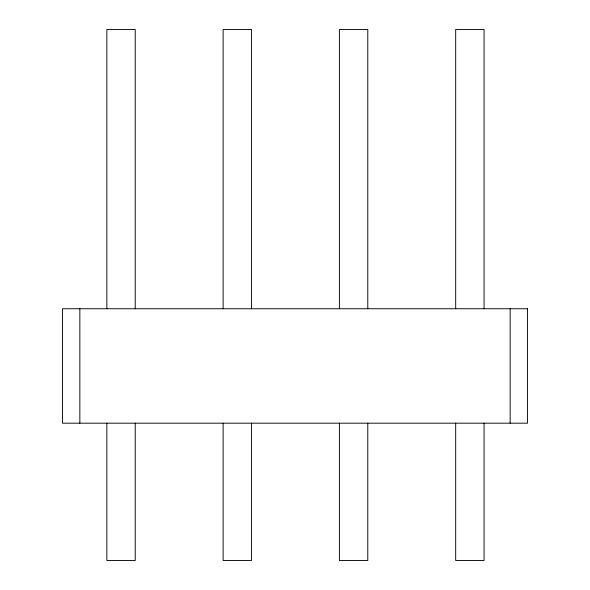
<?xml version="1.0" encoding="UTF-8"?>
<svg xmlns="http://www.w3.org/2000/svg" width="590" height="590" viewBox="0 0 590 590"><rect width="100%" height="100%" fill="white"/><g stroke="black" fill="none" stroke-linecap="round" stroke-linejoin="round"><path stroke-width="0.89" d="M510.151 308.74L510.151 423.185M484.058 308.74L484.058 29.5L455.679 29.5L455.679 308.74M484.058 423.185L484.058 560.5L455.679 560.5L455.679 423.185M367.784 308.74L367.784 29.5L339.405 29.5L339.405 308.74M367.784 423.185L367.784 560.5L339.405 560.5L339.405 423.185M251.51 308.74L251.51 29.5L223.131 29.5L223.131 308.74M251.51 423.185L251.51 560.5L223.131 560.5L223.131 423.185M135.235 308.74L135.235 29.5L106.856 29.5L106.856 308.74M135.235 423.185L135.235 560.5L106.856 560.5L106.856 423.185M79.849 308.74L79.849 423.185M527.549 308.74L62.452 308.74L62.452 423.185L527.549 423.185L527.549 308.74"/></g></svg>
